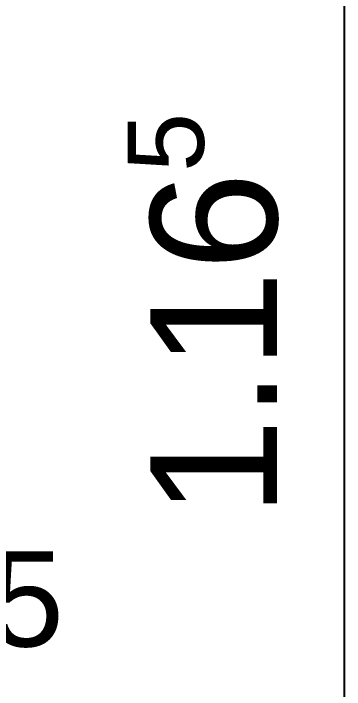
# Model space of a CAD drawing. Header units: centimetres. Extents: x 0.3 to 84.3, y 0.3 to 59.7.
# Drawn here: x 55.863 to 56.385, y 12.654 to 13.72 of the extents above; entities that cross this region are included whole.
import ezdxf

# ---------------------------------------------------------------- set-up
doc = ezdxf.new("R2010")
doc.units = ezdxf.units.CM
doc.linetypes.add('AUSGEZOGEN', pattern=[0])
doc.linetypes.add('VERDECKT', pattern=[9.525, 6.35, -3.175])
doc.layers.add('Vermassung Decke', color=180, linetype='VERDECKT', lineweight=50)
doc.layers.add('Werkplan- Ausfuehrungsmasse', color=7, linetype='AUSGEZOGEN', lineweight=25)
doc.styles.add('ARIAL', font='ARIAL.TTF')

msp = doc.modelspace()

# ---------------------------------------------------------------- linework, layer by layer
at = {"layer": 'Vermassung Decke', "color": 92, "linetype": 'AUSGEZOGEN', "lineweight": 25, "true_color": 0x00c600}
msp.add_line((56.385, 12.074), (56.385, 14.409), dxfattribs=at)

# ---------------------------------------------------------------- texts
at = {"layer": 'Vermassung Decke', "color": 92, "linetype": 'AUSGEZOGEN', "lineweight": 35, "true_color": 0x00c600, "attachment_point": 7, "rotation": 90, "style": 'ARIAL'}
for s, insert, char_height, width in [('5', (56.1649, 13.4701), 0.12, 0.06), ('1.16', (56.2816, 12.9263), 0.2, 0.1)]:
    msp.add_mtext(s, dxfattribs=dict(at, insert=insert, char_height=char_height, width=width))
at = {"layer": 'Werkplan- Ausfuehrungsmasse', "color": 7, "linetype": 'AUSGEZOGEN', "lineweight": 50, "insert": (55.8261, 12.7198), "char_height": 0.15, "width": 0.075, "attachment_point": 7, "style": 'ARIAL'}
msp.add_mtext('5', dxfattribs=at)

doc.saveas('drawing.dxf')
